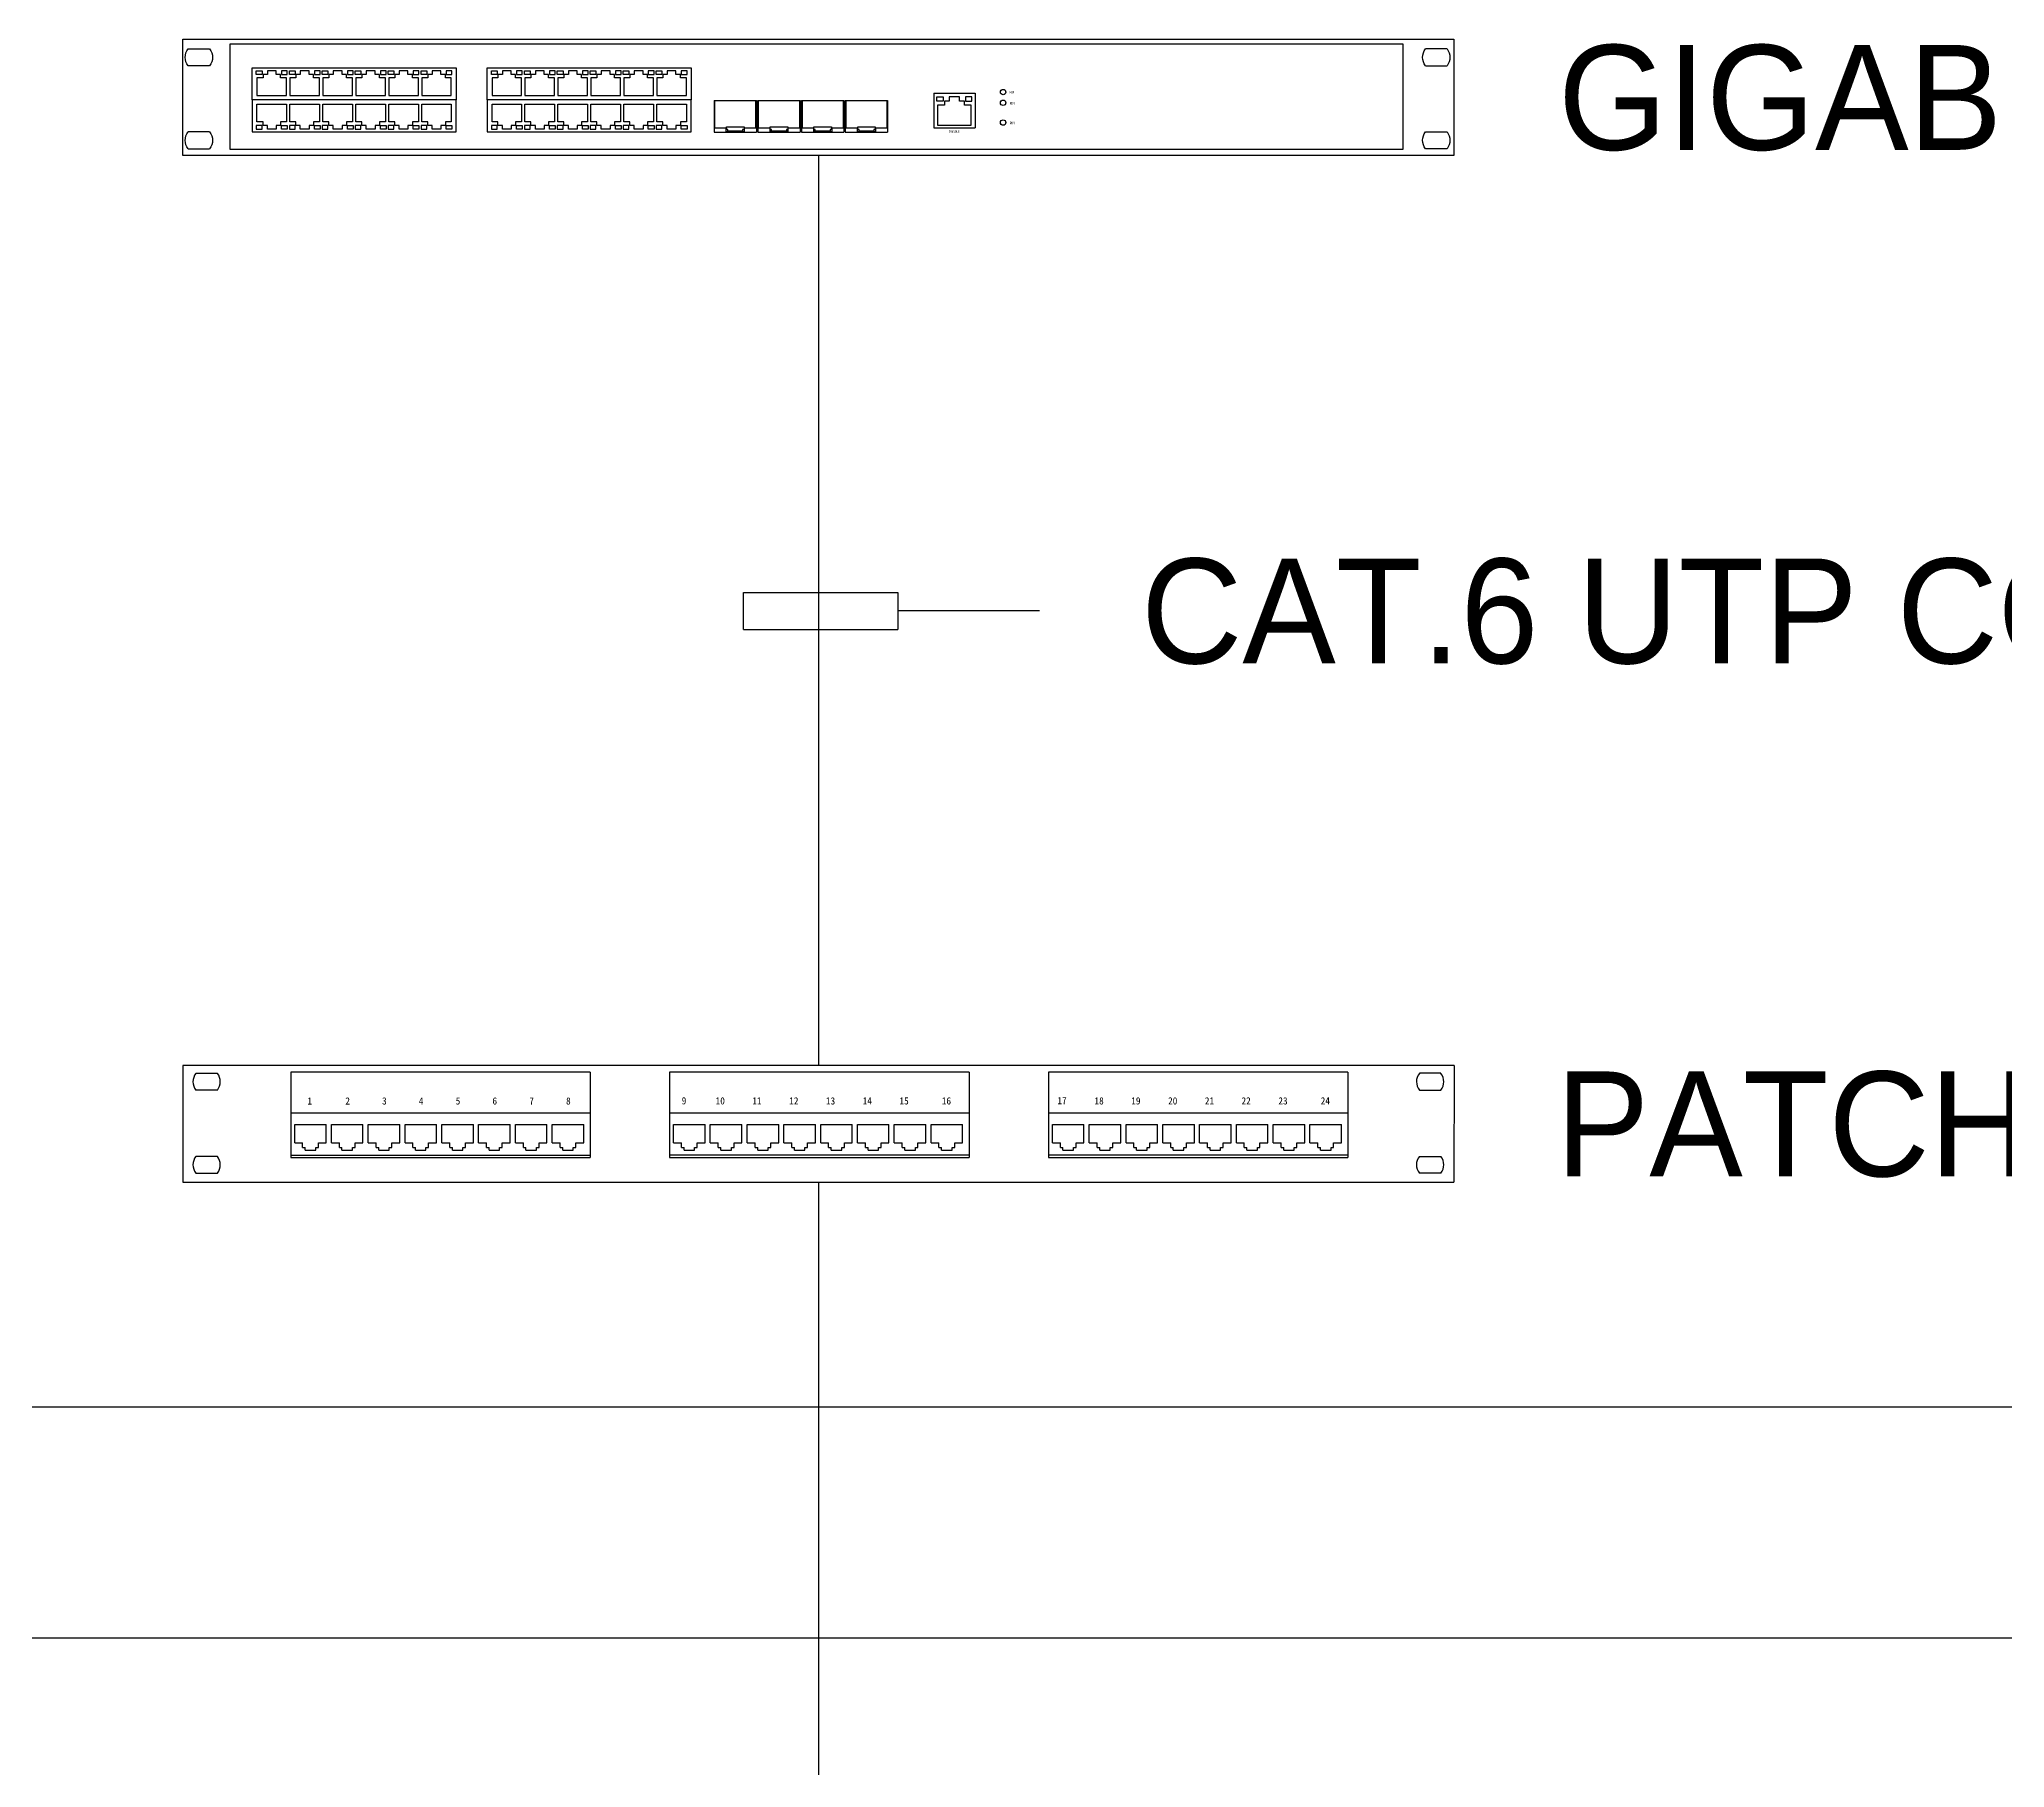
# Model space of a CAD drawing. Header units: millimetres. Extents: x 0 to 84100, y 0 to 29700.
# Drawn here: x 13001 to 15250, y 11726 to 13703 of the extents above; entities that cross this region are included whole.
import ezdxf
from ezdxf.enums import TextEntityAlignment as Align

# ---------------------------------------------------------------- set-up
doc = ezdxf.new("R2010")
doc.units = ezdxf.units.MM
doc.header["$LTSCALE"] = 1000
doc.layers.add('KEC-TEXT', color=6, linetype='Continuous')
doc.styles.add('나눔고딕', font='')
doc.styles.add('돋움체', font='')
doc.styles.get('나눔고딕').set_extended_font_data('나눔고딕')
doc.styles.get('돋움체').set_extended_font_data('DotumChe')

# ---------------------------------------------------------------- blocks, each defined once
blk = doc.blocks.new('2128gpoe')
at = {"color": 0, "lineweight": -3}
for p, q in [((48, 951), (240, 951)), ((1349, 995), (419, 995)), ((419, 995), (419, 56)), ((10902, 995), (1349, 995)), ((10902, 56), (10902, 995)), ((11295, 951), (11103, 951)), ((240, 801), (48, 801)), ((11103, 801), (11295, 801)), ((240, 210), (48, 210)), ((11103, 210), (11295, 210)), ((48, 60), (240, 60)), ((419, 56), (10902, 56)), ((11295, 60), (11103, 60)), ((11295, 60), (11103, 60))]:
    blk.add_line(p, q, dxfattribs=at)
at = {"color": 0}
for p, q in [((620, 781), (2442, 781)), ((620, 496), (620, 781)), ((657, 724), (657, 756)), ((657, 756), (708, 756)), ((708, 724), (657, 724)), ((708, 756), (708, 724)), ((756, 724), (717, 724)), ((717, 724), (717, 692)), ((834, 756), (756, 756)), ((756, 756), (756, 724)), ((834, 724), (834, 756)), ((874, 724), (834, 724)), ((874, 692), (874, 724)), ((933, 756), (882, 756)), ((882, 756), (882, 724)), ((882, 724), (933, 724)), ((933, 724), (933, 756)), ((952, 724), (952, 756)), ((952, 756), (1003, 756)), ((1003, 724), (952, 724)), ((1003, 756), (1003, 724)), ((1050, 724), (1011, 724)), ((1011, 724), (1011, 692)), ((1129, 756), (1050, 756)), ((1050, 756), (1050, 724)), ((1129, 724), (1129, 756)), ((1168, 724), (1129, 724)), ((1168, 692), (1168, 724)), ((1227, 756), (1176, 756)), ((1176, 756), (1176, 724)), ((1176, 724), (1227, 724)), ((1227, 724), (1227, 756)), ((1246, 724), (1246, 756)), ((1246, 756), (1297, 756)), ((1297, 724), (1246, 724)), ((1297, 756), (1297, 724)), ((1345, 724), (1305, 724)), ((1305, 724), (1305, 692)), ((1423, 756), (1345, 756)), ((1345, 756), (1345, 724)), ((1423, 724), (1423, 756)), ((1462, 724), (1423, 724)), ((1462, 692), (1462, 724)), ((1522, 756), (1471, 756)), ((1471, 756), (1471, 724)), ((1471, 724), (1522, 724)), ((1522, 724), (1522, 756)), ((1541, 724), (1541, 756)), ((1541, 756), (1592, 756)), ((1592, 724), (1541, 724)), ((1592, 756), (1592, 724)), ((1639, 724), (1600, 724)), ((1600, 724), (1600, 692)), ((1718, 756), (1639, 756)), ((1639, 756), (1639, 724)), ((1718, 724), (1718, 756)), ((1757, 724), (1718, 724)), ((1757, 692), (1757, 724)), ((1816, 756), (1765, 756)), ((1765, 756), (1765, 724)), ((1765, 724), (1816, 724)), ((1816, 724), (1816, 756)), ((1835, 724), (1835, 756)), ((1835, 756), (1886, 756)), ((1886, 724), (1835, 724)), ((1886, 756), (1886, 724)), ((1933, 724), (1894, 724)), ((1894, 724), (1894, 692)), ((2012, 756), (1933, 756)), ((1933, 756), (1933, 724)), ((2012, 724), (2012, 756)), ((2051, 724), (2012, 724)), ((2051, 692), (2051, 724)), ((2110, 756), (2059, 756)), ((2059, 756), (2059, 724)), ((2059, 724), (2110, 724)), ((2110, 724), (2110, 756)), ((2129, 724), (2129, 756)), ((2129, 756), (2180, 756)), ((2180, 724), (2129, 724)), ((2180, 756), (2180, 724)), ((2228, 724), (2189, 724)), ((2189, 724), (2189, 692)), ((2306, 756), (2228, 756)), ((2228, 756), (2228, 724)), ((2306, 724), (2306, 756)), ((2346, 724), (2306, 724)), ((2346, 692), (2346, 724)), ((2405, 756), (2354, 756)), ((2354, 756), (2354, 724)), ((2354, 724), (2405, 724)), ((2405, 724), (2405, 756)), ((2442, 781), (2442, 496)), ((2720, 781), (4542, 781)), ((2720, 496), (2720, 781)), ((2757, 724), (2757, 756)), ((2757, 756), (2808, 756)), ((2808, 724), (2757, 724)), ((2808, 756), (2808, 724)), ((2856, 724), (2816, 724)), ((2816, 724), (2816, 692)), ((2934, 756), (2856, 756)), ((2856, 756), (2856, 724)), ((2934, 724), (2934, 756)), ((2974, 724), (2934, 724)), ((2974, 692), (2974, 724)), ((3033, 756), (2982, 756)), ((2982, 756), (2982, 724)), ((2982, 724), (3033, 724)), ((3033, 724), (3033, 756)), ((3052, 724), (3052, 756)), ((3052, 756), (3103, 756)), ((3103, 724), (3052, 724)), ((3103, 756), (3103, 724)), ((3150, 724), (3111, 724)), ((3111, 724), (3111, 692)), ((3229, 756), (3150, 756)), ((3150, 756), (3150, 724)), ((3229, 724), (3229, 756)), ((3268, 724), (3229, 724)), ((3268, 692), (3268, 724)), ((3327, 756), (3276, 756)), ((3276, 756), (3276, 724)), ((3276, 724), (3327, 724)), ((3327, 724), (3327, 756)), ((3346, 724), (3346, 756)), ((3346, 756), (3397, 756)), ((3397, 724), (3346, 724)), ((3397, 756), (3397, 724)), ((3445, 724), (3405, 724)), ((3405, 724), (3405, 692)), ((3523, 756), (3445, 756)), ((3445, 756), (3445, 724)), ((3523, 724), (3523, 756)), ((3562, 724), (3523, 724)), ((3562, 692), (3562, 724)), ((3622, 756), (3571, 756)), ((3571, 756), (3571, 724)), ((3571, 724), (3622, 724)), ((3622, 724), (3622, 756)), ((3640, 724), (3640, 756)), ((3640, 756), (3691, 756)), ((3691, 724), (3640, 724)), ((3691, 756), (3691, 724)), ((3739, 724), (3700, 724)), ((3700, 724), (3700, 692)), ((3817, 756), (3739, 756)), ((3739, 756), (3739, 724)), ((3817, 724), (3817, 756)), ((3857, 724), (3817, 724)), ((3857, 692), (3857, 724)), ((3916, 756), (3865, 756)), ((3865, 756), (3865, 724)), ((3865, 724), (3916, 724)), ((3916, 724), (3916, 756)), ((3935, 724), (3935, 756)), ((3935, 756), (3986, 756)), ((3986, 724), (3935, 724)), ((3986, 756), (3986, 724)), ((4033, 724), (3994, 724)), ((3994, 724), (3994, 692)), ((4112, 756), (4033, 756)), ((4033, 756), (4033, 724)), ((4112, 724), (4112, 756)), ((4151, 724), (4112, 724)), ((4151, 692), (4151, 724)), ((4210, 756), (4159, 756)), ((4159, 756), (4159, 724)), ((4159, 724), (4210, 724)), ((4210, 724), (4210, 756)), ((4229, 724), (4229, 756)), ((4229, 756), (4280, 756)), ((4280, 724), (4229, 724)), ((4280, 756), (4280, 724)), ((4328, 724), (4288, 724)), ((4288, 724), (4288, 692)), ((4406, 756), (4328, 756)), ((4328, 756), (4328, 724)), ((4406, 724), (4406, 756)), ((4446, 724), (4406, 724)), ((4446, 692), (4446, 724)), ((4505, 756), (4454, 756)), ((4454, 756), (4454, 724)), ((4454, 724), (4505, 724)), ((4505, 724), (4505, 756)), ((4542, 781), (4542, 496)), ((663, 692), (663, 534)), ((717, 692), (663, 692)), ((663, 534), (927, 534)), ((927, 692), (874, 692)), ((927, 534), (927, 692)), ((957, 692), (957, 534)), ((1011, 692), (957, 692)), ((957, 534), (1222, 534)), ((1222, 692), (1168, 692)), ((1222, 534), (1222, 692)), ((1252, 692), (1252, 534)), ((1305, 692), (1252, 692)), ((1252, 534), (1516, 534)), ((1516, 692), (1462, 692)), ((1516, 534), (1516, 692)), ((1546, 692), (1546, 534)), ((1600, 692), (1546, 692)), ((1546, 534), (1811, 534)), ((1811, 692), (1757, 692)), ((1811, 534), (1811, 692)), ((1840, 692), (1840, 534)), ((1894, 692), (1840, 692)), ((1840, 534), (2105, 534)), ((2105, 692), (2051, 692)), ((2105, 534), (2105, 692)), ((2135, 692), (2135, 534)), ((2189, 692), (2135, 692)), ((2135, 534), (2399, 534)), ((2399, 692), (2346, 692)), ((2399, 534), (2399, 692)), ((2763, 692), (2763, 534)), ((2816, 692), (2763, 692)), ((2763, 534), (3027, 534)), ((3027, 692), (2974, 692)), ((3027, 534), (3027, 692)), ((3057, 692), (3057, 534)), ((3111, 692), (3057, 692)), ((3057, 534), (3322, 534)), ((3322, 692), (3268, 692)), ((3322, 534), (3322, 692)), ((3352, 692), (3352, 534)), ((3405, 692), (3352, 692)), ((3352, 534), (3616, 534)), ((3616, 692), (3562, 692)), ((3616, 534), (3616, 692)), ((3646, 692), (3646, 534)), ((3700, 692), (3646, 692)), ((3646, 534), (3910, 534)), ((3910, 692), (3857, 692)), ((3910, 534), (3910, 692)), ((3940, 692), (3940, 534)), ((3994, 692), (3940, 692)), ((3940, 534), (4205, 534)), ((4205, 692), (4151, 692)), ((4205, 534), (4205, 692)), ((4235, 692), (4235, 534)), ((4288, 692), (4235, 692)), ((4235, 534), (4499, 534)), ((4499, 692), (4446, 692)), ((4499, 534), (4499, 692)), ((2442, 496), (620, 496)), ((2442, 496), (620, 496)), ((620, 496), (620, 211)), ((663, 300), (663, 457)), ((663, 457), (927, 457)), ((927, 457), (927, 300)), ((957, 300), (957, 457)), ((957, 457), (1222, 457)), ((1222, 457), (1222, 300)), ((1252, 300), (1252, 457)), ((1252, 457), (1516, 457)), ((1516, 457), (1516, 300)), ((1546, 300), (1546, 457)), ((1546, 457), (1811, 457)), ((1811, 457), (1811, 300)), ((1840, 300), (1840, 457)), ((1840, 457), (2105, 457)), ((2105, 457), (2105, 300)), ((2135, 300), (2135, 457)), ((2135, 457), (2399, 457)), ((2399, 457), (2399, 300)), ((2442, 211), (2442, 496)), ((4542, 496), (2720, 496)), ((4542, 496), (2720, 496)), ((2720, 496), (2720, 211)), ((2763, 300), (2763, 457)), ((2763, 457), (3027, 457)), ((3027, 457), (3027, 300)), ((3057, 300), (3057, 457)), ((3057, 457), (3322, 457)), ((3322, 457), (3322, 300)), ((3352, 300), (3352, 457)), ((3352, 457), (3616, 457)), ((3616, 457), (3616, 300)), ((3646, 300), (3646, 457)), ((3646, 457), (3910, 457)), ((3910, 457), (3910, 300)), ((3940, 300), (3940, 457)), ((3940, 457), (4205, 457)), ((4205, 457), (4205, 300)), ((4235, 300), (4235, 457)), ((4235, 457), (4499, 457)), ((4499, 457), (4499, 300)), ((4542, 211), (4542, 496)), ((5121, 487), (4751, 487)), ((4751, 487), (4751, 247)), ((5121, 247), (5121, 487)), ((5512, 487), (5142, 487)), ((5142, 487), (5142, 247)), ((5512, 247), (5512, 487)), ((5902, 487), (5533, 487)), ((5533, 487), (5533, 247)), ((5902, 247), (5902, 487)), ((6293, 487), (5923, 487)), ((5923, 487), (5923, 247)), ((6293, 247), (6293, 487)), ((6736, 486), (6736, 523)), ((6736, 523), (6794, 523)), ((6794, 486), (6736, 486)), ((6742, 449), (6742, 270)), ((6804, 449), (6742, 449)), ((6794, 523), (6794, 486)), ((6848, 486), (6804, 486)), ((6804, 486), (6804, 449)), ((6938, 523), (6848, 523)), ((6848, 523), (6848, 486)), ((6938, 486), (6938, 523)), ((6983, 486), (6938, 486)), ((6983, 449), (6983, 486)), ((7044, 449), (6983, 449)), ((7050, 523), (6992, 523)), ((6992, 523), (6992, 486)), ((6992, 486), (7050, 486)), ((7044, 270), (7044, 449)), ((7050, 486), (7050, 523)), ((620, 211), (2442, 211)), ((708, 268), (657, 268)), ((657, 268), (657, 235)), ((657, 235), (708, 235)), ((717, 300), (663, 300)), ((708, 235), (708, 268)), ((717, 268), (717, 300)), ((756, 268), (717, 268)), ((756, 235), (756, 268)), ((834, 235), (756, 235)), ((874, 268), (834, 268)), ((834, 268), (834, 235)), ((927, 300), (874, 300)), ((874, 300), (874, 268)), ((882, 268), (933, 268)), ((882, 235), (882, 268)), ((933, 235), (882, 235)), ((933, 268), (933, 235)), ((1003, 268), (952, 268)), ((952, 268), (952, 235)), ((952, 235), (1003, 235)), ((1011, 300), (957, 300)), ((1003, 235), (1003, 268)), ((1011, 268), (1011, 300)), ((1050, 268), (1011, 268)), ((1050, 235), (1050, 268)), ((1129, 235), (1050, 235)), ((1168, 268), (1129, 268)), ((1129, 268), (1129, 235)), ((1222, 300), (1168, 300)), ((1168, 300), (1168, 268)), ((1176, 268), (1227, 268)), ((1176, 235), (1176, 268)), ((1227, 235), (1176, 235)), ((1227, 268), (1227, 235)), ((1297, 268), (1246, 268)), ((1246, 268), (1246, 235)), ((1246, 235), (1297, 235)), ((1305, 300), (1252, 300)), ((1297, 235), (1297, 268)), ((1305, 268), (1305, 300)), ((1345, 268), (1305, 268)), ((1345, 235), (1345, 268)), ((1423, 235), (1345, 235)), ((1462, 268), (1423, 268)), ((1423, 268), (1423, 235)), ((1516, 300), (1462, 300)), ((1462, 300), (1462, 268)), ((1471, 268), (1522, 268)), ((1471, 235), (1471, 268)), ((1522, 235), (1471, 235)), ((1522, 268), (1522, 235)), ((1592, 268), (1541, 268)), ((1541, 268), (1541, 235)), ((1541, 235), (1592, 235)), ((1600, 300), (1546, 300)), ((1592, 235), (1592, 268)), ((1600, 268), (1600, 300)), ((1639, 268), (1600, 268)), ((1639, 235), (1639, 268)), ((1718, 235), (1639, 235)), ((1757, 268), (1718, 268)), ((1718, 268), (1718, 235)), ((1811, 300), (1757, 300)), ((1757, 300), (1757, 268)), ((1765, 268), (1816, 268)), ((1765, 235), (1765, 268)), ((1816, 235), (1765, 235)), ((1816, 268), (1816, 235)), ((1886, 268), (1835, 268)), ((1835, 268), (1835, 235)), ((1835, 235), (1886, 235)), ((1894, 300), (1840, 300)), ((1886, 235), (1886, 268)), ((1894, 268), (1894, 300)), ((1933, 268), (1894, 268)), ((1933, 235), (1933, 268)), ((2012, 235), (1933, 235)), ((2051, 268), (2012, 268)), ((2012, 268), (2012, 235)), ((2105, 300), (2051, 300)), ((2051, 300), (2051, 268)), ((2059, 268), (2110, 268)), ((2059, 235), (2059, 268)), ((2110, 235), (2059, 235)), ((2110, 268), (2110, 235)), ((2180, 268), (2129, 268)), ((2129, 268), (2129, 235)), ((2129, 235), (2180, 235)), ((2189, 300), (2135, 300)), ((2180, 235), (2180, 268)), ((2189, 268), (2189, 300)), ((2228, 268), (2189, 268)), ((2228, 235), (2228, 268)), ((2306, 235), (2228, 235)), ((2346, 268), (2306, 268)), ((2306, 268), (2306, 235)), ((2399, 300), (2346, 300)), ((2346, 300), (2346, 268)), ((2354, 268), (2405, 268)), ((2354, 235), (2354, 268)), ((2405, 235), (2354, 235)), ((2405, 268), (2405, 235)), ((2720, 211), (4542, 211)), ((2808, 268), (2757, 268)), ((2757, 268), (2757, 235)), ((2757, 235), (2808, 235)), ((2816, 300), (2763, 300)), ((2808, 235), (2808, 268)), ((2816, 268), (2816, 300)), ((2856, 268), (2816, 268)), ((2856, 235), (2856, 268)), ((2934, 235), (2856, 235)), ((2974, 268), (2934, 268)), ((2934, 268), (2934, 235)), ((3027, 300), (2974, 300)), ((2974, 300), (2974, 268)), ((2982, 268), (3033, 268)), ((2982, 235), (2982, 268)), ((3033, 235), (2982, 235)), ((3033, 268), (3033, 235)), ((3103, 268), (3052, 268)), ((3052, 268), (3052, 235)), ((3052, 235), (3103, 235)), ((3111, 300), (3057, 300)), ((3103, 235), (3103, 268)), ((3111, 268), (3111, 300)), ((3150, 268), (3111, 268)), ((3150, 235), (3150, 268)), ((3229, 235), (3150, 235)), ((3268, 268), (3229, 268)), ((3229, 268), (3229, 235)), ((3322, 300), (3268, 300)), ((3268, 300), (3268, 268)), ((3276, 268), (3327, 268)), ((3276, 235), (3276, 268)), ((3327, 235), (3276, 235)), ((3327, 268), (3327, 235)), ((3397, 268), (3346, 268)), ((3346, 268), (3346, 235)), ((3346, 235), (3397, 235)), ((3405, 300), (3352, 300)), ((3397, 235), (3397, 268)), ((3405, 268), (3405, 300)), ((3445, 268), (3405, 268)), ((3445, 235), (3445, 268)), ((3523, 235), (3445, 235)), ((3562, 268), (3523, 268)), ((3523, 268), (3523, 235)), ((3616, 300), (3562, 300)), ((3562, 300), (3562, 268)), ((3571, 268), (3622, 268)), ((3571, 235), (3571, 268)), ((3622, 235), (3571, 235)), ((3622, 268), (3622, 235)), ((3691, 268), (3640, 268)), ((3640, 268), (3640, 235)), ((3640, 235), (3691, 235)), ((3700, 300), (3646, 300)), ((3691, 235), (3691, 268)), ((3700, 268), (3700, 300)), ((3739, 268), (3700, 268)), ((3739, 235), (3739, 268)), ((3817, 235), (3739, 235)), ((3857, 268), (3817, 268)), ((3817, 268), (3817, 235)), ((3910, 300), (3857, 300)), ((3857, 300), (3857, 268)), ((3865, 268), (3916, 268)), ((3865, 235), (3865, 268)), ((3916, 235), (3865, 235)), ((3916, 268), (3916, 235)), ((3986, 268), (3935, 268)), ((3935, 268), (3935, 235)), ((3935, 235), (3986, 235)), ((3994, 300), (3940, 300)), ((3986, 235), (3986, 268)), ((3994, 268), (3994, 300)), ((4033, 268), (3994, 268)), ((4033, 235), (4033, 268)), ((4112, 235), (4033, 235)), ((4151, 268), (4112, 268)), ((4112, 268), (4112, 235)), ((4205, 300), (4151, 300)), ((4151, 300), (4151, 268)), ((4159, 268), (4210, 268)), ((4159, 235), (4159, 268)), ((4210, 235), (4159, 235)), ((4210, 268), (4210, 235)), ((4280, 268), (4229, 268)), ((4229, 268), (4229, 235)), ((4229, 235), (4280, 235)), ((4288, 300), (4235, 300)), ((4280, 235), (4280, 268)), ((4288, 268), (4288, 300)), ((4328, 268), (4288, 268)), ((4328, 235), (4328, 268)), ((4406, 235), (4328, 235)), ((4446, 268), (4406, 268)), ((4406, 268), (4406, 235)), ((4499, 300), (4446, 300)), ((4446, 300), (4446, 268)), ((4454, 268), (4505, 268)), ((4454, 235), (4454, 268)), ((4505, 235), (4454, 235)), ((4505, 268), (4505, 235)), ((4751, 247), (4853, 247)), ((4853, 247), (4853, 214)), ((4853, 214), (5019, 214)), ((4858, 256), (5015, 256)), ((4858, 231), (4858, 256)), ((4870, 231), (4858, 231)), ((4870, 218), (4870, 231)), ((5002, 218), (4870, 218)), ((5015, 231), (5002, 231)), ((5002, 231), (5002, 218)), ((5015, 256), (5015, 231)), ((5019, 214), (5019, 247)), ((5019, 247), (5121, 247)), ((5142, 247), (5244, 247)), ((5244, 247), (5244, 214)), ((5244, 214), (5410, 214)), ((5248, 256), (5405, 256)), ((5248, 231), (5248, 256)), ((5261, 231), (5248, 231)), ((5261, 218), (5261, 231)), ((5393, 218), (5261, 218)), ((5405, 231), (5393, 231)), ((5393, 231), (5393, 218)), ((5405, 256), (5405, 231)), ((5410, 214), (5410, 247)), ((5410, 247), (5512, 247)), ((5533, 247), (5634, 247)), ((5634, 247), (5634, 214)), ((5634, 214), (5801, 214)), ((5639, 256), (5796, 256)), ((5639, 231), (5639, 256)), ((5651, 231), (5639, 231)), ((5651, 218), (5651, 231)), ((5784, 218), (5651, 218)), ((5796, 231), (5784, 231)), ((5784, 231), (5784, 218)), ((5796, 256), (5796, 231)), ((5801, 214), (5801, 247)), ((5801, 247), (5902, 247)), ((5923, 247), (6025, 247)), ((6025, 247), (6025, 214)), ((6025, 214), (6192, 214)), ((6030, 256), (6187, 256)), ((6030, 231), (6030, 256)), ((6042, 231), (6030, 231)), ((6042, 218), (6042, 231)), ((6174, 218), (6042, 218)), ((6187, 231), (6174, 231)), ((6174, 231), (6174, 218)), ((6187, 256), (6187, 231)), ((6192, 214), (6192, 247)), ((6192, 247), (6293, 247)), ((6742, 270), (7044, 270))]:
    blk.add_line(p, q, dxfattribs=at)
at = {"color": 0, "ltscale": 2}
for p, q in [((6709, 555), (6709, 247)), ((6709, 555), (7079, 555)), ((7079, 555), (7079, 247)), ((4747, 491), (4747, 209)), ((4747, 491), (5125, 491)), ((5125, 491), (5125, 209)), ((5138, 491), (5138, 209)), ((5138, 491), (5516, 491)), ((5516, 491), (5516, 209)), ((5529, 491), (5529, 209)), ((5529, 491), (5906, 491)), ((5906, 491), (5906, 209)), ((5919, 491), (5919, 209)), ((5919, 491), (6297, 491)), ((6297, 491), (6297, 209)), ((4747, 209), (5125, 209)), ((5138, 209), (5516, 209)), ((5529, 209), (5906, 209)), ((5919, 209), (6297, 209)), ((6709, 247), (7079, 247))]:
    blk.add_line(p, q, dxfattribs=at)
at = {"color": 0}
blk.add_lwpolyline([(0, 1037), (11357, 1037), (11357, 0), (0, 0)], close=True, dxfattribs=at)
for centre in [(7329, 566), (7329, 470), (7329, 294)]:
    blk.add_circle(centre, 24.2, dxfattribs=at)
at = {"color": 0, "lineweight": -3, "extrusion": (0, 0, -1)}
for centre, major_axis, start_param, end_param in [((144, 876), (-122, 0), -0.663497, 0.662249), ((144, 876), (122, 0), -0.662187, 0.663558), ((11199, 876), (-122, 0), -0.663982, 0.661763), ((11199, 876), (122, 0), -0.662169, 0.663577), ((144, 135), (122, 0), 2.479192, 3.804938), ((144, 135), (-122, 0), 2.478201, 3.803946), ((11199, 135), (122, 0), 2.479663, 3.805409), ((11199, 135), (-122, 0), 2.478187, 3.803932)]:
    blk.add_ellipse(centre, major_axis=major_axis, ratio=1, start_param=start_param, end_param=end_param, dxfattribs=at)
at = {"color": 0, "lineweight": -3, "style": '돋움체', "width": 0.8}
for s, p in [('ALM', (7385, 555)), ('RUN', (7390, 455)), ('CONSOLE', (6843, 203)), ('RUN', (7390, 279))]:
    blk.add_text(s, height=22, dxfattribs=at).set_placement(p)
blk = doc.blocks.new('PPANEL')
at = {"color": 0, "lineweight": -3}
for p, q in [((0, 1906), (0, 0)), ((20777, 1906), (0, 1906)), ((214, 1779), (565, 1779)), ((1765, 1796), (1765, 401)), ((6658, 1796), (1765, 1796)), ((6658, 1796), (6658, 401)), ((12850, 1797), (7957, 1797)), ((7957, 1797), (7957, 402)), ((12850, 1797), (12850, 402)), ((19043, 1797), (14149, 1797)), ((14149, 1797), (14149, 402)), ((19043, 1797), (19043, 402)), ((20562, 1779), (20210, 1779)), ((20777, 1906), (20776, 0)), ((565, 1504), (214, 1504)), ((20210, 1504), (20562, 1504)), ((1765, 1131), (6658, 1131)), ((7957, 1132), (12850, 1132)), ((14149, 1132), (19043, 1132)), ((1830, 642), (1830, 943)), ((1830, 943), (2345, 943)), ((2345, 642), (2345, 943)), ((2430, 642), (2430, 943)), ((2430, 943), (2945, 943)), ((2945, 642), (2945, 943)), ((3031, 642), (3031, 943)), ((3031, 943), (3546, 943)), ((3546, 642), (3546, 943)), ((3632, 642), (3632, 943)), ((3632, 943), (4147, 943)), ((4147, 642), (4147, 943)), ((4234, 642), (4234, 943)), ((4234, 943), (4749, 943)), ((4749, 642), (4749, 943)), ((4835, 642), (4835, 943)), ((4835, 943), (5350, 943)), ((5350, 642), (5350, 943)), ((5437, 642), (5437, 943)), ((5437, 943), (5952, 943)), ((5952, 642), (5952, 943)), ((6038, 642), (6038, 943)), ((6038, 943), (6553, 943)), ((6553, 642), (6553, 943)), ((8022, 643), (8022, 943)), ((8022, 943), (8537, 943)), ((8022, 643), (8150, 643)), ((8150, 567), (8150, 643)), ((8408, 643), (8537, 643)), ((8408, 567), (8408, 643)), ((8537, 643), (8537, 943)), ((8622, 643), (8622, 943)), ((8622, 943), (9137, 943)), ((8622, 643), (8751, 643)), ((8751, 567), (8751, 643)), ((9009, 567), (9009, 643)), ((9009, 643), (9137, 643)), ((9137, 643), (9137, 943)), ((9225, 643), (9225, 943)), ((9225, 943), (9740, 943)), ((9225, 643), (9353, 643)), ((9353, 567), (9353, 643)), ((9611, 643), (9740, 643)), ((9611, 567), (9611, 643)), ((9740, 643), (9740, 943)), ((9825, 643), (9825, 943)), ((9825, 943), (10340, 943)), ((9825, 643), (9954, 643)), ((9954, 567), (9954, 643)), ((10212, 567), (10212, 643)), ((10212, 643), (10340, 643)), ((10340, 643), (10340, 943)), ((10426, 943), (10941, 943)), ((10426, 643), (10426, 943)), ((10426, 643), (10555, 643)), ((10555, 567), (10555, 643)), ((10813, 643), (10941, 643)), ((10813, 567), (10813, 643)), ((10941, 643), (10941, 943)), ((11027, 643), (11027, 943)), ((11027, 943), (11542, 943)), ((11027, 643), (11156, 643)), ((11156, 567), (11156, 643)), ((11413, 567), (11413, 643)), ((11413, 643), (11542, 643)), ((11542, 643), (11542, 943)), ((11629, 643), (11629, 943)), ((11629, 943), (12144, 943)), ((11629, 643), (11758, 643)), ((11758, 567), (11758, 643)), ((12016, 643), (12144, 643)), ((12016, 567), (12016, 643)), ((12144, 643), (12144, 943)), ((12230, 643), (12230, 943)), ((12230, 943), (12745, 943)), ((12230, 643), (12359, 643)), ((12359, 567), (12359, 643)), ((12616, 567), (12616, 643)), ((12616, 643), (12745, 643)), ((12745, 643), (12745, 943)), ((14214, 643), (14214, 943)), ((14214, 943), (14729, 943)), ((14214, 643), (14343, 643)), ((14343, 567), (14343, 643)), ((14600, 643), (14729, 643)), ((14600, 567), (14600, 643)), ((14729, 643), (14729, 943)), ((14815, 643), (14815, 943)), ((14815, 943), (15330, 943)), ((14815, 643), (14943, 643)), ((14943, 567), (14943, 643)), ((15201, 567), (15201, 643)), ((15201, 643), (15330, 643)), ((15330, 643), (15330, 943)), ((15417, 643), (15417, 943)), ((15417, 943), (15932, 943)), ((15417, 643), (15546, 643)), ((15546, 567), (15546, 643)), ((15803, 643), (15932, 643)), ((15803, 567), (15803, 643)), ((15932, 643), (15932, 943)), ((16018, 643), (16018, 943)), ((16018, 943), (16533, 943)), ((16018, 643), (16146, 643)), ((16146, 567), (16146, 643)), ((16404, 567), (16404, 643)), ((16404, 643), (16533, 643)), ((16533, 643), (16533, 943)), ((16618, 943), (17133, 943)), ((16618, 643), (16618, 943)), ((16618, 643), (16747, 643)), ((16747, 567), (16747, 643)), ((17005, 643), (17133, 643)), ((17005, 567), (17005, 643)), ((17133, 643), (17133, 943)), ((17219, 643), (17219, 943)), ((17219, 943), (17734, 943)), ((17219, 643), (17348, 643)), ((17348, 567), (17348, 643)), ((17605, 567), (17605, 643)), ((17605, 643), (17734, 643)), ((17734, 643), (17734, 943)), ((17821, 643), (17821, 943)), ((17821, 943), (18336, 943)), ((17821, 643), (17950, 643)), ((17950, 567), (17950, 643)), ((18208, 643), (18336, 643)), ((18208, 567), (18208, 643)), ((18336, 643), (18336, 943)), ((18422, 643), (18422, 943)), ((18422, 943), (18937, 943)), ((18422, 643), (18551, 643)), ((18551, 567), (18551, 643)), ((18808, 567), (18808, 643)), ((18808, 643), (18937, 643)), ((18937, 643), (18937, 943)), ((565, 422), (214, 422)), ((1765, 444), (6658, 444)), ((1765, 401), (6658, 401)), ((1830, 642), (1958, 642)), ((1958, 567), (1958, 642)), ((1958, 567), (2001, 567)), ((2001, 524), (2001, 567)), ((2001, 524), (2173, 524)), ((2173, 524), (2173, 567)), ((2173, 567), (2216, 567)), ((2216, 642), (2345, 642)), ((2216, 567), (2216, 642)), ((2430, 642), (2559, 642)), ((2559, 567), (2559, 642)), ((2559, 567), (2602, 567)), ((2602, 524), (2602, 567)), ((2602, 524), (2774, 524)), ((2774, 567), (2817, 567)), ((2774, 524), (2774, 567)), ((2817, 642), (2945, 642)), ((2817, 567), (2817, 642)), ((3031, 642), (3160, 642)), ((3160, 567), (3160, 642)), ((3160, 567), (3203, 567)), ((3203, 524), (3203, 567)), ((3203, 524), (3374, 524)), ((3374, 524), (3374, 567)), ((3374, 567), (3417, 567)), ((3417, 642), (3546, 642)), ((3417, 567), (3417, 642)), ((3632, 642), (3761, 642)), ((3761, 567), (3761, 642)), ((3761, 567), (3804, 567)), ((3804, 524), (3804, 567)), ((3804, 524), (3975, 524)), ((3975, 567), (4018, 567)), ((3975, 524), (3975, 567)), ((4018, 642), (4147, 642)), ((4018, 567), (4018, 642)), ((4234, 642), (4363, 642)), ((4363, 567), (4363, 642)), ((4363, 567), (4406, 567)), ((4406, 524), (4406, 567)), ((4406, 524), (4577, 524)), ((4577, 524), (4577, 567)), ((4577, 567), (4620, 567)), ((4620, 567), (4620, 642)), ((4620, 642), (4749, 642)), ((4835, 642), (4964, 642)), ((4964, 567), (4964, 642)), ((4964, 567), (5007, 567)), ((5007, 524), (5007, 567)), ((5007, 524), (5178, 524)), ((5178, 567), (5221, 567)), ((5178, 524), (5178, 567)), ((5221, 642), (5350, 642)), ((5221, 567), (5221, 642)), ((5437, 642), (5566, 642)), ((5566, 567), (5566, 642)), ((5566, 567), (5609, 567)), ((5609, 524), (5609, 567)), ((5609, 524), (5780, 524)), ((5780, 524), (5780, 567)), ((5780, 567), (5823, 567)), ((5823, 567), (5823, 642)), ((5823, 642), (5952, 642)), ((6038, 642), (6167, 642)), ((6167, 567), (6167, 642)), ((6167, 567), (6210, 567)), ((6210, 524), (6210, 567)), ((6210, 524), (6381, 524)), ((6381, 567), (6424, 567)), ((6381, 524), (6381, 567)), ((6424, 642), (6553, 642)), ((6424, 567), (6424, 642)), ((7957, 445), (12850, 445)), ((7957, 402), (12850, 402)), ((8150, 567), (8193, 567)), ((8193, 524), (8193, 567)), ((8193, 524), (8365, 524)), ((8365, 524), (8365, 567)), ((8365, 567), (8408, 567)), ((8751, 567), (8794, 567)), ((8794, 524), (8794, 567)), ((8794, 524), (8966, 524)), ((8966, 567), (9009, 567)), ((8966, 524), (8966, 567)), ((9353, 567), (9396, 567)), ((9396, 524), (9396, 567)), ((9396, 524), (9568, 524)), ((9568, 524), (9568, 567)), ((9568, 567), (9611, 567)), ((9954, 567), (9997, 567)), ((9997, 524), (9997, 567)), ((9997, 524), (10169, 524)), ((10169, 567), (10212, 567)), ((10169, 524), (10169, 567)), ((10555, 567), (10598, 567)), ((10598, 524), (10598, 567)), ((10598, 524), (10770, 524)), ((10770, 524), (10770, 567)), ((10770, 567), (10813, 567)), ((11156, 567), (11199, 567)), ((11199, 524), (11199, 567)), ((11199, 524), (11370, 524)), ((11370, 567), (11413, 567)), ((11370, 524), (11370, 567)), ((11758, 567), (11801, 567)), ((11801, 524), (11801, 567)), ((11801, 524), (11973, 524)), ((11973, 524), (11973, 567)), ((11973, 567), (12016, 567)), ((12359, 567), (12402, 567)), ((12402, 524), (12402, 567)), ((12402, 524), (12573, 524)), ((12573, 567), (12616, 567)), ((12573, 524), (12573, 567)), ((14149, 445), (19043, 445)), ((14149, 402), (19043, 402)), ((14343, 567), (14385, 567)), ((14385, 524), (14385, 567)), ((14385, 524), (14557, 524)), ((14557, 524), (14557, 567)), ((14557, 567), (14600, 567)), ((14943, 567), (14986, 567)), ((14986, 524), (14986, 567)), ((14986, 524), (15158, 524)), ((15158, 567), (15201, 567)), ((15158, 524), (15158, 567)), ((15546, 567), (15588, 567)), ((15588, 524), (15588, 567)), ((15588, 524), (15760, 524)), ((15760, 524), (15760, 567)), ((15760, 567), (15803, 567)), ((16146, 567), (16189, 567)), ((16189, 524), (16189, 567)), ((16189, 524), (16361, 524)), ((16361, 567), (16404, 567)), ((16361, 524), (16361, 567)), ((16747, 567), (16790, 567)), ((16790, 524), (16790, 567)), ((16790, 524), (16962, 524)), ((16962, 524), (16962, 567)), ((16962, 567), (17005, 567)), ((17348, 567), (17391, 567)), ((17391, 524), (17391, 567)), ((17391, 524), (17563, 524)), ((17563, 567), (17605, 567)), ((17563, 524), (17563, 567)), ((17950, 567), (17993, 567)), ((17993, 524), (17993, 567)), ((17993, 524), (18165, 524)), ((18165, 524), (18165, 567)), ((18165, 567), (18208, 567)), ((18551, 567), (18594, 567)), ((18594, 524), (18594, 567)), ((18594, 524), (18766, 524)), ((18766, 567), (18808, 567)), ((18766, 524), (18766, 567)), ((20210, 422), (20562, 422)), ((0, 0), (20776, 0)), ((214, 148), (565, 148)), ((20562, 148), (20210, 148))]:
    blk.add_line(p, q, dxfattribs=at)
for centre, major_axis, start_param, end_param in [((390, 1641), (-223, 0), -0.66138, 0.664365), ((390, 1641), (223, 1), -0.669306, 0.65644), ((20386, 1641), (-223, 0), -0.661291, 0.664454), ((20386, 1641), (223, 0), -0.663793, 0.661952), ((390, 285), (223, 0), 2.476541, 3.802287), ((390, 285), (-223, 1), 2.485153, 3.810898), ((20386, 285), (223, 1), 2.475431, 3.801176), ((20386, 285), (-223, 1), 2.482095, 3.80784)]:
    blk.add_ellipse(centre, major_axis=major_axis, ratio=1, start_param=start_param, end_param=end_param, dxfattribs=at)
at = {"color": 0, "style": '돋움체'}
for s, height, p in [('1', 117, (2036, 1269)), ('2', 117, (2657, 1269)), ('3', 117, (3257, 1269)), ('4', 117, (3858, 1269)), ('5', 117, (4460, 1269)), ('6', 117, (5061, 1269)), ('7', 117, (5664, 1269)), ('8', 117, (6264, 1269)), ('9', 117, (8154, 1272)), ('10', 117.3, (8708, 1270)), ('11', 117.3, (9308, 1270)), ('12', 117.3, (9911, 1270)), ('13', 117.3, (10511, 1270)), ('14', 117.3, (11111, 1270)), ('15', 117.3, (11713, 1270)), ('16', 117.3, (12405, 1270)), ('17', 117.3, (14294, 1274)), ('18', 117.3, (14900, 1270)), ('19', 117.3, (15501, 1270)), ('20', 117.3, (16103, 1270)), ('21', 117.3, (16704, 1270)), ('22', 117.3, (17303, 1270)), ('23', 117.3, (17905, 1270)), ('24', 117.3, (18597, 1270))]:
    blk.add_text(s, height=height, dxfattribs=at).set_placement(p)
blk = doc.blocks.new('A$C346D2A37')
at = {"color": 0}
for p, q in [((0, 725.9), (90.5, 725.9)), ((0, 725.9), (0, 347.1)), ((90.5, 725.9), (90.5, 347.1)), ((90.5, 347.1), (0, 347.1)), ((45.3, 0), (45.3, 347.1))]:
    blk.add_line(p, q, dxfattribs=at)

msp = doc.modelspace()

# ---------------------------------------------------------------- linework, layer by layer
at = {"layer": 'KEC-TEXT', "color": 6}
for p, q in [((13892.5, 13570.4), (13892.5, 12529.3)), ((13892.5, 12395.8), (13892.5, 11365.5)), ((4639.2, 11874.4), (34822.9, 11874.7))]:
    msp.add_line(p, q, dxfattribs=at)
msp.add_lwpolyline([(5113.1, 15138.6), (29535.2, 15138.9), (29535.2, 12138.5), (5113.1, 12138.2)], close=True, dxfattribs=at)

# ---------------------------------------------------------------- block references
for name, p, xscale, yscale, zscale in [('2128gpoe', (13165, 13570.4), 0.1281092099280029, 0.1281092099280029, 0.1281092099280029), ('PPANEL', (13165, 12395.8), 0.07003071639655241, 0.07003071639655241, 0.07003071639655241)]:
    msp.add_blockref(name, p, dxfattribs=dict(at, xscale=xscale, yscale=yscale, zscale=zscale))
at = {"layer": 'KEC-TEXT', "color": 6, "xscale": 0.4664386299814074, "yscale": 0.4664386299814074, "zscale": 0.4664386299814074, "rotation": 90}
msp.add_blockref('A$C346D2A37', (14145.4, 13028.2), dxfattribs=at)

# ---------------------------------------------------------------- texts
at = {"layer": 'KEC-TEXT', "color": 6, "style": '나눔고딕'}
for s, p in [('GIGABIT ETHERNET SWITCH', (14739.1, 13636.8)), ('CAT.6 UTP CORD (1Gbps)', (14261.8, 13049.3)), ('PATCH PANEL', (14736.4, 12462.5))]:
    msp.add_text(s, height=120, dxfattribs=at).set_placement(p, align=Align.MIDDLE_LEFT)

doc.saveas('drawing.dxf')
